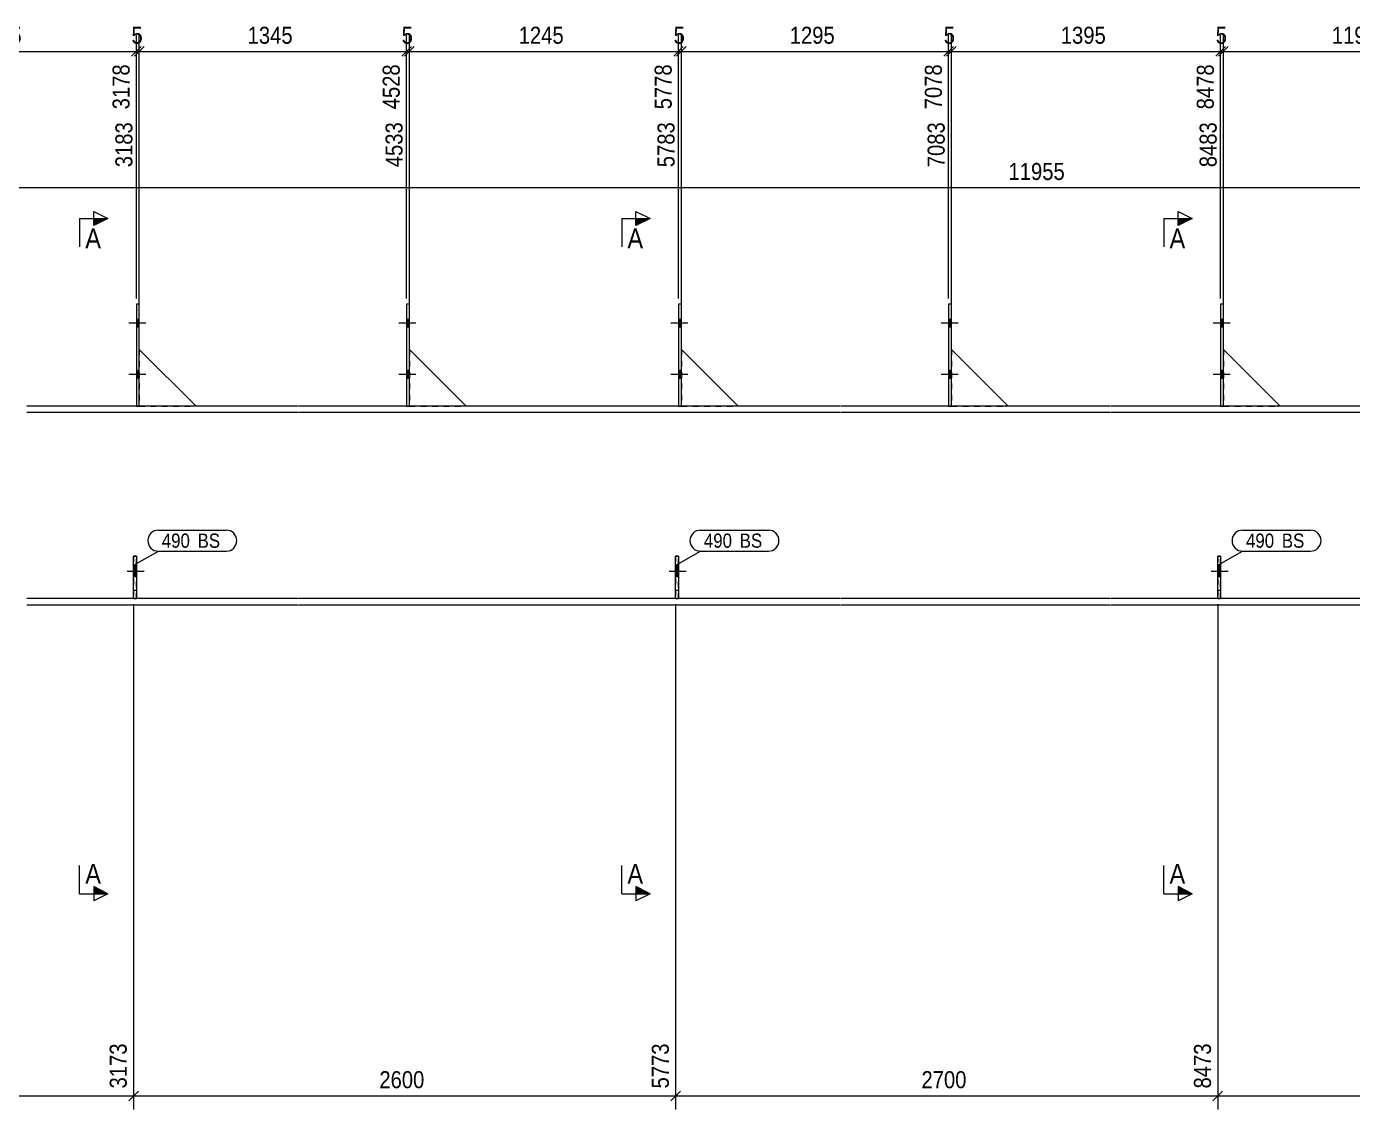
# Model space of a CAD drawing. Header units: millimetres. Extents: x 2 to 825, y 1 to 579.
# Drawn here: x 179 to 412.5, y 187.5 to 378.3 of the extents above; entities that cross this region are included whole.
import ezdxf

# ---------------------------------------------------------------- set-up
doc = ezdxf.new("R2010")
doc.units = ezdxf.units.MM
for name, pattern in [('XKITLINE00', [0]), ('XKITLINE01', [4, 1, -1, 1, -1]), ('XKITLINE02', [4, 2, -2])]:
    doc.linetypes.add(name, pattern=pattern)
for name, color, linetype, lineweight in [('Bolt', 3, 'Continuous', 0), ('Dimensions', 7, 'Continuous', 0), ('Part', 2, 'Continuous', 0), ('PartMark', 7, 'Continuous', 0), ('Section', 6, 'Continuous', 0)]:
    doc.layers.add(name, color=color, linetype=linetype, lineweight=lineweight)
doc.styles.add('ARIAL', font='ARIAL.TTF')

# ---------------------------------------------------------------- blocks, each defined once
blk = doc.blocks.new('*A4')
at = {"layer": 'Bolt'}
for points in [[(341.39, 326.68), (341.89, 326.68), (341.89, 325.28), (341.39, 325.28)], [(341.39, 326.68), (341.89, 326.68), (341.89, 325.28), (341.39, 325.28)], [(341.39, 317.68), (341.89, 317.68), (341.89, 316.28), (341.39, 316.28)], [(341.39, 317.68), (341.89, 317.68), (341.89, 316.28), (341.39, 316.28)]]:
    blk.add_hatch(color=3, dxfattribs=at).paths.add_polyline_path(points, flags=17)
at = {"layer": 'Bolt', "color": 3, "linetype": 'XKITLINE00', "lineweight": 0}
for p, q in [((343.05, 325.98), (340.05, 325.98)), ((343.05, 325.98), (340.05, 325.98)), ((341.89, 326.68), (341.39, 326.68)), ((341.89, 326.68), (341.39, 326.68)), ((341.89, 325.28), (341.39, 325.28)), ((341.89, 325.28), (341.39, 325.28)), ((341.89, 317.68), (341.39, 317.68)), ((341.89, 317.68), (341.39, 317.68)), ((343.05, 316.98), (340.05, 316.98)), ((343.05, 316.98), (340.05, 316.98)), ((341.89, 316.28), (341.39, 316.28)), ((341.89, 316.28), (341.39, 316.28))]:
    blk.add_line(p, q, dxfattribs=at)
blk = doc.blocks.new('*A5')
at = {"layer": 'Bolt'}
for points in [[(293.81, 326.68), (294.31, 326.68), (294.31, 325.28), (293.81, 325.28)], [(293.81, 326.68), (294.31, 326.68), (294.31, 325.28), (293.81, 325.28)], [(293.81, 317.68), (294.31, 317.68), (294.31, 316.28), (293.81, 316.28)], [(293.81, 317.68), (294.31, 317.68), (294.31, 316.28), (293.81, 316.28)]]:
    blk.add_hatch(color=3, dxfattribs=at).paths.add_polyline_path(points, flags=17)
at = {"layer": 'Bolt', "color": 3, "linetype": 'XKITLINE00', "lineweight": 0}
for p, q in [((295.47, 325.98), (292.47, 325.98)), ((295.47, 325.98), (292.47, 325.98)), ((294.31, 326.68), (293.81, 326.68)), ((294.31, 326.68), (293.81, 326.68)), ((294.31, 325.28), (293.81, 325.28)), ((294.31, 325.28), (293.81, 325.28)), ((294.31, 317.68), (293.81, 317.68)), ((294.31, 317.68), (293.81, 317.68)), ((295.47, 316.98), (292.47, 316.98)), ((295.47, 316.98), (292.47, 316.98)), ((294.31, 316.28), (293.81, 316.28)), ((294.31, 316.28), (293.81, 316.28))]:
    blk.add_line(p, q, dxfattribs=at)
blk = doc.blocks.new('*A6')
at = {"layer": 'Bolt'}
blk.add_hatch(color=3, dxfattribs=at).paths.add_polyline_path([(293.81, 281.29), (293.31, 281.29), (293.31, 283.26), (293.81, 283.26)], flags=17)
at = {"layer": 'Bolt', "color": 3, "linetype": 'XKITLINE00', "lineweight": 0}
for p, q in [((293.81, 283.26), (293.31, 283.26)), ((295.16, 282.28), (292.16, 282.28)), ((293.81, 281.29), (293.31, 281.29))]:
    blk.add_line(p, q, dxfattribs=at)
blk = doc.blocks.new('*A7')
at = {"layer": 'Bolt', "color": 3, "linetype": 'XKITLINE02', "lineweight": 0}
for p, q in [((293.81, 283.26), (293.31, 283.26)), ((295.16, 282.28), (292.16, 282.28)), ((293.81, 281.29), (293.31, 281.29))]:
    blk.add_line(p, q, dxfattribs=at)
blk = doc.blocks.new('*A8')
at = {"layer": 'Bolt'}
for points in [[(245.91, 326.68), (246.41, 326.68), (246.41, 325.28), (245.91, 325.28)], [(245.91, 326.68), (246.41, 326.68), (246.41, 325.28), (245.91, 325.28)], [(245.91, 317.68), (246.41, 317.68), (246.41, 316.28), (245.91, 316.28)], [(245.91, 317.68), (246.41, 317.68), (246.41, 316.28), (245.91, 316.28)]]:
    blk.add_hatch(color=3, dxfattribs=at).paths.add_polyline_path(points, flags=17)
at = {"layer": 'Bolt', "color": 3, "linetype": 'XKITLINE00', "lineweight": 0}
for p, q in [((247.57, 325.98), (244.57, 325.98)), ((247.57, 325.98), (244.57, 325.98)), ((246.41, 326.68), (245.91, 326.68)), ((246.41, 326.68), (245.91, 326.68)), ((246.41, 325.28), (245.91, 325.28)), ((246.41, 325.28), (245.91, 325.28)), ((246.41, 317.68), (245.91, 317.68)), ((246.41, 317.68), (245.91, 317.68)), ((247.57, 316.98), (244.57, 316.98)), ((247.57, 316.98), (244.57, 316.98)), ((246.41, 316.28), (245.91, 316.28)), ((246.41, 316.28), (245.91, 316.28))]:
    blk.add_line(p, q, dxfattribs=at)
blk = doc.blocks.new('*A9')
at = {"layer": 'Bolt'}
for points in [[(198.33, 326.68), (198.83, 326.68), (198.83, 325.28), (198.33, 325.28)], [(198.33, 326.68), (198.83, 326.68), (198.83, 325.28), (198.33, 325.28)], [(198.33, 317.68), (198.83, 317.68), (198.83, 316.28), (198.33, 316.28)], [(198.33, 317.68), (198.83, 317.68), (198.83, 316.28), (198.33, 316.28)]]:
    blk.add_hatch(color=3, dxfattribs=at).paths.add_polyline_path(points, flags=17)
at = {"layer": 'Bolt', "color": 3, "linetype": 'XKITLINE00', "lineweight": 0}
for p, q in [((199.99, 325.98), (196.99, 325.98)), ((199.99, 325.98), (196.99, 325.98)), ((198.83, 326.68), (198.33, 326.68)), ((198.83, 326.68), (198.33, 326.68)), ((198.83, 325.28), (198.33, 325.28)), ((198.83, 325.28), (198.33, 325.28)), ((198.83, 317.68), (198.33, 317.68)), ((198.83, 317.68), (198.33, 317.68)), ((199.99, 316.98), (196.99, 316.98)), ((199.99, 316.98), (196.99, 316.98)), ((198.83, 316.28), (198.33, 316.28)), ((198.83, 316.28), (198.33, 316.28))]:
    blk.add_line(p, q, dxfattribs=at)
blk = doc.blocks.new('*A10')
at = {"layer": 'Bolt'}
blk.add_hatch(color=3, dxfattribs=at).paths.add_polyline_path([(198.33, 281.29), (197.83, 281.29), (197.83, 283.26), (198.33, 283.26)], flags=17)
at = {"layer": 'Bolt', "color": 3, "linetype": 'XKITLINE00', "lineweight": 0}
for p, q in [((198.33, 283.26), (197.83, 283.26)), ((199.68, 282.28), (196.68, 282.28)), ((198.33, 281.29), (197.83, 281.29))]:
    blk.add_line(p, q, dxfattribs=at)
blk = doc.blocks.new('*A11')
at = {"layer": 'Bolt', "color": 3, "linetype": 'XKITLINE02', "lineweight": 0}
for p, q in [((198.33, 283.26), (197.83, 283.26)), ((199.68, 282.28), (196.68, 282.28)), ((198.33, 281.29), (197.83, 281.29))]:
    blk.add_line(p, q, dxfattribs=at)
blk = doc.blocks.new('*A18')
at = {"layer": 'Part', "color": 2, "linetype": 'XKITLINE00', "lineweight": 0}
for p, q in [((226.83, 311.38), (179.03, 311.38)), ((274.41, 311.38), (226.93, 311.38)), ((322.31, 311.38), (274.51, 311.38)), ((369.89, 311.38), (322.41, 311.38)), ((417.79, 311.38), (369.99, 311.38)), ((226.83, 310.28), (179.03, 310.28)), ((274.41, 310.28), (226.93, 310.28)), ((322.31, 310.28), (274.51, 310.28)), ((369.89, 310.28), (322.41, 310.28)), ((417.79, 310.28), (369.99, 310.28)), ((226.83, 277.48), (179.03, 277.48)), ((179.03, 276.38), (226.83, 276.38)), ((274.41, 277.48), (226.93, 277.48)), ((226.93, 276.38), (274.41, 276.38)), ((322.31, 277.48), (274.51, 277.48)), ((274.51, 276.38), (322.31, 276.38)), ((369.89, 277.48), (322.41, 277.48)), ((322.41, 276.38), (369.89, 276.38)), ((417.79, 277.48), (369.99, 277.48)), ((369.99, 276.38), (417.79, 276.38))]:
    blk.add_line(p, q, dxfattribs=at)
blk = doc.blocks.new('*A25')
at = {"layer": 'Part', "color": 2, "linetype": 'XKITLINE00', "lineweight": 0}
for p, q in [((389.79, 329.38), (389.29, 329.38)), ((389.29, 329.38), (389.29, 311.38)), ((389.79, 311.38), (389.79, 329.38))]:
    blk.add_line(p, q, dxfattribs=at)
at = {"layer": 'Part', "color": 7, "linetype": 'XKITLINE01', "lineweight": 0}
blk.add_line((389.29, 311.38), (389.79, 311.38), dxfattribs=at)
blk = doc.blocks.new('*A26')
at = {"layer": 'Part', "color": 2, "linetype": 'XKITLINE00', "lineweight": 0}
blk.add_line((399.79, 311.38), (389.79, 321.38), dxfattribs=at)
at = {"layer": 'Part', "color": 7, "linetype": 'XKITLINE01', "lineweight": 0}
for p, q in [((389.79, 321.38), (389.79, 311.38)), ((389.79, 311.38), (399.79, 311.38))]:
    blk.add_line(p, q, dxfattribs=at)
blk = doc.blocks.new('*A27')
at = {"layer": 'Part', "color": 2, "linetype": 'XKITLINE00', "lineweight": 0}
for p, q in [((388.79, 277.48), (388.79, 284.98)), ((388.79, 284.98), (389.29, 284.98)), ((389.29, 284.98), (389.29, 277.48))]:
    blk.add_line(p, q, dxfattribs=at)
at = {"layer": 'Part', "color": 7, "linetype": 'XKITLINE01', "lineweight": 0}
for p, q in [((388.79, 278.98), (389.29, 278.98)), ((389.29, 277.48), (388.79, 277.48))]:
    blk.add_line(p, q, dxfattribs=at)
blk = doc.blocks.new('*A28')
at = {"layer": 'Part', "color": 7, "linetype": 'XKITLINE01', "lineweight": 0}
for p, q in [((388.79, 284.98), (388.79, 277.48)), ((389.29, 284.98), (388.79, 284.98)), ((389.29, 277.48), (389.29, 284.98)), ((388.79, 278.98), (389.29, 278.98)), ((388.79, 277.48), (389.29, 277.48))]:
    blk.add_line(p, q, dxfattribs=at)
blk = doc.blocks.new('*A29')
at = {"layer": 'Part', "color": 2, "linetype": 'XKITLINE00', "lineweight": 0}
for p, q in [((341.89, 329.38), (341.39, 329.38)), ((341.39, 329.38), (341.39, 311.38)), ((341.89, 311.38), (341.89, 329.38))]:
    blk.add_line(p, q, dxfattribs=at)
at = {"layer": 'Part', "color": 7, "linetype": 'XKITLINE01', "lineweight": 0}
blk.add_line((341.39, 311.38), (341.89, 311.38), dxfattribs=at)
blk = doc.blocks.new('*A30')
at = {"layer": 'Part', "color": 2, "linetype": 'XKITLINE00', "lineweight": 0}
blk.add_line((351.89, 311.38), (341.89, 321.38), dxfattribs=at)
at = {"layer": 'Part', "color": 7, "linetype": 'XKITLINE01', "lineweight": 0}
for p, q in [((341.89, 321.38), (341.89, 311.38)), ((341.89, 311.38), (351.89, 311.38))]:
    blk.add_line(p, q, dxfattribs=at)
blk = doc.blocks.new('*A31')
at = {"layer": 'Part', "color": 2, "linetype": 'XKITLINE00', "lineweight": 0}
for p, q in [((294.31, 329.38), (293.81, 329.38)), ((293.81, 329.38), (293.81, 311.38)), ((294.31, 311.38), (294.31, 329.38))]:
    blk.add_line(p, q, dxfattribs=at)
at = {"layer": 'Part', "color": 7, "linetype": 'XKITLINE01', "lineweight": 0}
blk.add_line((293.81, 311.38), (294.31, 311.38), dxfattribs=at)
blk = doc.blocks.new('*A32')
at = {"layer": 'Part', "color": 2, "linetype": 'XKITLINE00', "lineweight": 0}
blk.add_line((304.31, 311.38), (294.31, 321.38), dxfattribs=at)
at = {"layer": 'Part', "color": 7, "linetype": 'XKITLINE01', "lineweight": 0}
for p, q in [((294.31, 321.38), (294.31, 311.38)), ((294.31, 311.38), (304.31, 311.38))]:
    blk.add_line(p, q, dxfattribs=at)
blk = doc.blocks.new('*A33')
at = {"layer": 'Part', "color": 2, "linetype": 'XKITLINE00', "lineweight": 0}
for p, q in [((293.31, 277.48), (293.31, 284.98)), ((293.31, 284.98), (293.81, 284.98)), ((293.81, 284.98), (293.81, 277.48))]:
    blk.add_line(p, q, dxfattribs=at)
at = {"layer": 'Part', "color": 7, "linetype": 'XKITLINE01', "lineweight": 0}
for p, q in [((293.31, 278.98), (293.81, 278.98)), ((293.81, 277.48), (293.31, 277.48))]:
    blk.add_line(p, q, dxfattribs=at)
blk = doc.blocks.new('*A34')
at = {"layer": 'Part', "color": 7, "linetype": 'XKITLINE01', "lineweight": 0}
for p, q in [((293.31, 284.98), (293.31, 277.48)), ((293.81, 284.98), (293.31, 284.98)), ((293.81, 277.48), (293.81, 284.98)), ((293.31, 278.98), (293.81, 278.98)), ((293.31, 277.48), (293.81, 277.48))]:
    blk.add_line(p, q, dxfattribs=at)
blk = doc.blocks.new('*A35')
at = {"layer": 'Part', "color": 2, "linetype": 'XKITLINE00', "lineweight": 0}
for p, q in [((246.41, 329.38), (245.91, 329.38)), ((245.91, 329.38), (245.91, 311.38)), ((246.41, 311.38), (246.41, 329.38))]:
    blk.add_line(p, q, dxfattribs=at)
at = {"layer": 'Part', "color": 7, "linetype": 'XKITLINE01', "lineweight": 0}
blk.add_line((245.91, 311.38), (246.41, 311.38), dxfattribs=at)
blk = doc.blocks.new('*A36')
at = {"layer": 'Part', "color": 2, "linetype": 'XKITLINE00', "lineweight": 0}
blk.add_line((256.41, 311.38), (246.41, 321.38), dxfattribs=at)
at = {"layer": 'Part', "color": 7, "linetype": 'XKITLINE01', "lineweight": 0}
for p, q in [((246.41, 321.38), (246.41, 311.38)), ((246.41, 311.38), (256.41, 311.38))]:
    blk.add_line(p, q, dxfattribs=at)
blk = doc.blocks.new('*A37')
at = {"layer": 'Part', "color": 2, "linetype": 'XKITLINE00', "lineweight": 0}
for p, q in [((198.83, 329.38), (198.33, 329.38)), ((198.33, 329.38), (198.33, 311.38)), ((198.83, 311.38), (198.83, 329.38))]:
    blk.add_line(p, q, dxfattribs=at)
at = {"layer": 'Part', "color": 7, "linetype": 'XKITLINE01', "lineweight": 0}
blk.add_line((198.33, 311.38), (198.83, 311.38), dxfattribs=at)
blk = doc.blocks.new('*A38')
at = {"layer": 'Part', "color": 2, "linetype": 'XKITLINE00', "lineweight": 0}
blk.add_line((208.83, 311.38), (198.83, 321.38), dxfattribs=at)
at = {"layer": 'Part', "color": 7, "linetype": 'XKITLINE01', "lineweight": 0}
for p, q in [((198.83, 321.38), (198.83, 311.38)), ((198.83, 311.38), (208.83, 311.38))]:
    blk.add_line(p, q, dxfattribs=at)
blk = doc.blocks.new('*A39')
at = {"layer": 'Part', "color": 2, "linetype": 'XKITLINE00', "lineweight": 0}
for p, q in [((197.83, 277.48), (197.83, 284.98)), ((197.83, 284.98), (198.33, 284.98)), ((198.33, 284.98), (198.33, 277.48))]:
    blk.add_line(p, q, dxfattribs=at)
at = {"layer": 'Part', "color": 7, "linetype": 'XKITLINE01', "lineweight": 0}
for p, q in [((197.83, 278.98), (198.33, 278.98)), ((198.33, 277.48), (197.83, 277.48))]:
    blk.add_line(p, q, dxfattribs=at)
blk = doc.blocks.new('*A40')
at = {"layer": 'Part', "color": 7, "linetype": 'XKITLINE01', "lineweight": 0}
for p, q in [((197.83, 284.98), (197.83, 277.48)), ((198.33, 284.98), (197.83, 284.98)), ((198.33, 277.48), (198.33, 284.98)), ((197.83, 278.98), (198.33, 278.98)), ((197.83, 277.48), (198.33, 277.48))]:
    blk.add_line(p, q, dxfattribs=at)
blk = doc.blocks.new('*A56')
at = {"layer": 'Bolt'}
for points in [[(389.29, 326.68), (389.79, 326.68), (389.79, 325.28), (389.29, 325.28)], [(389.29, 326.68), (389.79, 326.68), (389.79, 325.28), (389.29, 325.28)], [(389.29, 317.68), (389.79, 317.68), (389.79, 316.28), (389.29, 316.28)], [(389.29, 317.68), (389.79, 317.68), (389.79, 316.28), (389.29, 316.28)]]:
    blk.add_hatch(color=3, dxfattribs=at).paths.add_polyline_path(points, flags=17)
at = {"layer": 'Bolt', "color": 3, "linetype": 'XKITLINE00', "lineweight": 0}
for p, q in [((390.95, 325.98), (387.95, 325.98)), ((390.95, 325.98), (387.95, 325.98)), ((389.79, 326.68), (389.29, 326.68)), ((389.79, 326.68), (389.29, 326.68)), ((389.79, 325.28), (389.29, 325.28)), ((389.79, 325.28), (389.29, 325.28)), ((389.79, 317.68), (389.29, 317.68)), ((389.79, 317.68), (389.29, 317.68)), ((390.95, 316.98), (387.95, 316.98)), ((390.95, 316.98), (387.95, 316.98)), ((389.79, 316.28), (389.29, 316.28)), ((389.79, 316.28), (389.29, 316.28))]:
    blk.add_line(p, q, dxfattribs=at)
blk = doc.blocks.new('*A57')
at = {"layer": 'Bolt'}
blk.add_hatch(color=3, dxfattribs=at).paths.add_polyline_path([(389.29, 281.29), (388.79, 281.29), (388.79, 283.26), (389.29, 283.26)], flags=17)
at = {"layer": 'Bolt', "color": 3, "linetype": 'XKITLINE00', "lineweight": 0}
for p, q in [((389.29, 283.26), (388.79, 283.26)), ((390.64, 282.28), (387.64, 282.28)), ((389.29, 281.29), (388.79, 281.29))]:
    blk.add_line(p, q, dxfattribs=at)
blk = doc.blocks.new('*A58')
at = {"layer": 'Bolt', "color": 3, "linetype": 'XKITLINE02', "lineweight": 0}
for p, q in [((389.29, 283.26), (388.79, 283.26)), ((390.64, 282.28), (387.64, 282.28)), ((389.29, 281.29), (388.79, 281.29))]:
    blk.add_line(p, q, dxfattribs=at)
blk = doc.blocks.new('*A147')
at = {"layer": 'Dimensions', "color": 7, "linetype": 'XKITLINE00', "lineweight": 0}
blk.add_line((50.45, 349.88), (664.54, 349.88), dxfattribs=at)
at = {"layer": 'Dimensions', "color": 3, "style": 'ARIAL', "width": 0.85}
blk.add_text('11955', height=3, dxfattribs=at).set_placement((351.93, 351.23))
blk = doc.blocks.new('*A148')
at = {"layer": 'Dimensions', "color": 7, "linetype": 'XKITLINE00', "lineweight": 0}
for p, q in [((293.31, 276.48), (293.31, 187.48)), ((388.79, 276.48), (388.79, 187.48)), ((294.16, 190.72), (292.46, 189.03)), ((293.31, 189.88), (388.79, 189.88)), ((389.64, 190.72), (387.94, 189.03))]:
    blk.add_line(p, q, dxfattribs=at)
at = {"layer": 'Dimensions', "color": 3}
for p in [(293.31, 189.88), (388.79, 189.88)]:
    blk.add_point(p, dxfattribs=at)
at = {"layer": 'Dimensions', "color": 3, "style": 'ARIAL', "width": 0.85}
blk.add_text('8473', height=3, rotation=90.0002, dxfattribs=at).set_placement((387.59, 191.18))
blk.add_text('2700', height=3, dxfattribs=at).set_placement((336.6, 191.23))
blk = doc.blocks.new('*A152')
at = {"layer": 'Dimensions', "color": 7, "linetype": 'XKITLINE00', "lineweight": 0}
for p, q in [((150.93, 322.38), (150.93, 376.73)), ((198.33, 330.38), (198.33, 376.73)), ((151.78, 374.72), (150.08, 373.03)), ((150.93, 373.88), (198.33, 373.88)), ((199.18, 374.72), (197.48, 373.03))]:
    blk.add_line(p, q, dxfattribs=at)
at = {"layer": 'Dimensions', "color": 3}
for p in [(150.93, 373.88), (198.33, 373.88)]:
    blk.add_point(p, dxfattribs=at)
at = {"layer": 'Dimensions', "color": 3, "style": 'ARIAL', "width": 0.85}
blk.add_text('1295', height=3, dxfattribs=at).set_placement((170.18, 375.23))
blk.add_text('3178', height=3, rotation=90.0002, dxfattribs=at).set_placement((197.13, 363.68))
blk = doc.blocks.new('*A153')
at = {"layer": 'Dimensions', "color": 7, "linetype": 'XKITLINE00', "lineweight": 0}
for p, q in [((198.33, 330.38), (198.33, 376.73)), ((198.83, 322.38), (198.83, 376.73)), ((199.18, 374.72), (197.48, 373.03)), ((199.68, 374.72), (197.98, 373.03)), ((198.33, 373.88), (198.83, 373.88))]:
    blk.add_line(p, q, dxfattribs=at)
at = {"layer": 'Dimensions', "color": 3}
for p in [(198.33, 373.88), (198.83, 373.88)]:
    blk.add_point(p, dxfattribs=at)
at = {"layer": 'Dimensions', "color": 3, "style": 'ARIAL', "width": 0.85}
blk.add_text('5', height=3, dxfattribs=at).set_placement((197.47, 375.23))
blk.add_text('3183', height=3, rotation=90.0002, dxfattribs=at).set_placement((197.63, 353.48))
blk = doc.blocks.new('*A154')
at = {"layer": 'Dimensions', "color": 7, "linetype": 'XKITLINE00', "lineweight": 0}
for p, q in [((198.83, 322.38), (198.83, 376.73)), ((245.91, 330.38), (245.91, 376.73)), ((199.68, 374.72), (197.98, 373.03)), ((198.83, 373.88), (245.91, 373.88)), ((246.76, 374.72), (245.06, 373.03))]:
    blk.add_line(p, q, dxfattribs=at)
at = {"layer": 'Dimensions', "color": 3}
for p in [(198.83, 373.88), (245.91, 373.88)]:
    blk.add_point(p, dxfattribs=at)
at = {"layer": 'Dimensions', "color": 3, "style": 'ARIAL', "width": 0.85}
blk.add_text('1345', height=3, dxfattribs=at).set_placement((217.92, 375.23))
blk.add_text('4528', height=3, rotation=90.0002, dxfattribs=at).set_placement((244.71, 363.68))
blk = doc.blocks.new('*A155')
at = {"layer": 'Dimensions', "color": 7, "linetype": 'XKITLINE00', "lineweight": 0}
for p, q in [((245.91, 330.38), (245.91, 376.73)), ((246.41, 322.38), (246.41, 376.73)), ((246.76, 374.72), (245.06, 373.03)), ((247.26, 374.72), (245.56, 373.03)), ((245.91, 373.88), (246.41, 373.88))]:
    blk.add_line(p, q, dxfattribs=at)
at = {"layer": 'Dimensions', "color": 3}
for p in [(245.91, 373.88), (246.41, 373.88)]:
    blk.add_point(p, dxfattribs=at)
at = {"layer": 'Dimensions', "color": 3, "style": 'ARIAL', "width": 0.85}
blk.add_text('5', height=3, dxfattribs=at).set_placement((245.05, 375.23))
blk.add_text('4533', height=3, rotation=90.0002, dxfattribs=at).set_placement((245.21, 353.48))
blk = doc.blocks.new('*A156')
at = {"layer": 'Dimensions', "color": 7, "linetype": 'XKITLINE00', "lineweight": 0}
for p, q in [((246.41, 322.38), (246.41, 376.73)), ((293.81, 330.38), (293.81, 376.73)), ((247.26, 374.72), (245.56, 373.03)), ((246.41, 373.88), (293.81, 373.88)), ((294.66, 374.72), (292.96, 373.03))]:
    blk.add_line(p, q, dxfattribs=at)
at = {"layer": 'Dimensions', "color": 3}
for p in [(246.41, 373.88), (293.81, 373.88)]:
    blk.add_point(p, dxfattribs=at)
at = {"layer": 'Dimensions', "color": 3, "style": 'ARIAL', "width": 0.85}
blk.add_text('1245', height=3, dxfattribs=at).set_placement((265.66, 375.23))
blk.add_text('5778', height=3, rotation=90.0002, dxfattribs=at).set_placement((292.61, 363.68))
blk = doc.blocks.new('*A157')
at = {"layer": 'Dimensions', "color": 7, "linetype": 'XKITLINE00', "lineweight": 0}
for p, q in [((293.81, 330.38), (293.81, 376.73)), ((294.31, 322.38), (294.31, 376.73)), ((294.66, 374.72), (292.96, 373.03)), ((295.16, 374.72), (293.46, 373.03)), ((293.81, 373.88), (294.31, 373.88))]:
    blk.add_line(p, q, dxfattribs=at)
at = {"layer": 'Dimensions', "color": 3}
for p in [(293.81, 373.88), (294.31, 373.88)]:
    blk.add_point(p, dxfattribs=at)
at = {"layer": 'Dimensions', "color": 3, "style": 'ARIAL', "width": 0.85}
blk.add_text('5', height=3, dxfattribs=at).set_placement((292.95, 375.23))
blk.add_text('5783', height=3, rotation=90.0002, dxfattribs=at).set_placement((293.11, 353.48))
blk = doc.blocks.new('*A158')
at = {"layer": 'Dimensions', "color": 7, "linetype": 'XKITLINE00', "lineweight": 0}
for p, q in [((294.31, 322.38), (294.31, 376.73)), ((341.39, 330.38), (341.39, 376.73)), ((295.16, 374.72), (293.46, 373.03)), ((294.31, 373.88), (341.39, 373.88)), ((342.24, 374.72), (340.54, 373.03))]:
    blk.add_line(p, q, dxfattribs=at)
at = {"layer": 'Dimensions', "color": 3}
for p in [(294.31, 373.88), (341.39, 373.88)]:
    blk.add_point(p, dxfattribs=at)
at = {"layer": 'Dimensions', "color": 3, "style": 'ARIAL', "width": 0.85}
blk.add_text('1295', height=3, dxfattribs=at).set_placement((313.4, 375.23))
blk.add_text('7078', height=3, rotation=90.0002, dxfattribs=at).set_placement((340.19, 363.68))
blk = doc.blocks.new('*A159')
at = {"layer": 'Dimensions', "color": 7, "linetype": 'XKITLINE00', "lineweight": 0}
for p, q in [((341.39, 330.38), (341.39, 376.73)), ((341.89, 322.38), (341.89, 376.73)), ((342.24, 374.72), (340.54, 373.03)), ((342.74, 374.72), (341.04, 373.03)), ((341.39, 373.88), (341.89, 373.88))]:
    blk.add_line(p, q, dxfattribs=at)
at = {"layer": 'Dimensions', "color": 3}
for p in [(341.39, 373.88), (341.89, 373.88)]:
    blk.add_point(p, dxfattribs=at)
at = {"layer": 'Dimensions', "color": 3, "style": 'ARIAL', "width": 0.85}
blk.add_text('5', height=3, dxfattribs=at).set_placement((340.53, 375.23))
blk.add_text('7083', height=3, rotation=90.0002, dxfattribs=at).set_placement((340.69, 353.48))
blk = doc.blocks.new('*A160')
at = {"layer": 'Dimensions', "color": 7, "linetype": 'XKITLINE00', "lineweight": 0}
for p, q in [((341.89, 322.38), (341.89, 376.73)), ((389.29, 330.38), (389.29, 376.73)), ((342.74, 374.72), (341.04, 373.03)), ((341.89, 373.88), (389.29, 373.88)), ((390.14, 374.72), (388.44, 373.03))]:
    blk.add_line(p, q, dxfattribs=at)
at = {"layer": 'Dimensions', "color": 3}
for p in [(341.89, 373.88), (389.29, 373.88)]:
    blk.add_point(p, dxfattribs=at)
at = {"layer": 'Dimensions', "color": 3, "style": 'ARIAL', "width": 0.85}
blk.add_text('1395', height=3, dxfattribs=at).set_placement((361.14, 375.23))
blk.add_text('8478', height=3, rotation=90.0002, dxfattribs=at).set_placement((388.09, 363.68))
blk = doc.blocks.new('*A161')
at = {"layer": 'Dimensions', "color": 7, "linetype": 'XKITLINE00', "lineweight": 0}
for p, q in [((389.29, 330.38), (389.29, 376.73)), ((389.79, 322.38), (389.79, 376.73)), ((390.14, 374.72), (388.44, 373.03)), ((390.64, 374.72), (388.94, 373.03)), ((389.29, 373.88), (389.79, 373.88))]:
    blk.add_line(p, q, dxfattribs=at)
at = {"layer": 'Dimensions', "color": 3}
for p in [(389.29, 373.88), (389.79, 373.88)]:
    blk.add_point(p, dxfattribs=at)
at = {"layer": 'Dimensions', "color": 3, "style": 'ARIAL', "width": 0.85}
blk.add_text('5', height=3, dxfattribs=at).set_placement((388.43, 375.23))
blk.add_text('8483', height=3, rotation=90.0002, dxfattribs=at).set_placement((388.59, 353.48))
blk = doc.blocks.new('*A162')
at = {"layer": 'Dimensions', "color": 7, "linetype": 'XKITLINE00', "lineweight": 0}
for p, q in [((389.79, 322.38), (389.79, 376.73)), ((436.87, 330.38), (436.87, 376.73)), ((390.64, 374.72), (388.94, 373.03)), ((389.79, 373.88), (436.87, 373.88)), ((437.72, 374.72), (436.02, 373.03))]:
    blk.add_line(p, q, dxfattribs=at)
at = {"layer": 'Dimensions', "color": 3}
for p in [(389.79, 373.88), (436.87, 373.88)]:
    blk.add_point(p, dxfattribs=at)
at = {"layer": 'Dimensions', "color": 3, "style": 'ARIAL', "width": 0.85}
blk.add_text('1195', height=3, dxfattribs=at).set_placement((408.88, 375.23))
blk.add_text('9678', height=3, rotation=90.0002, dxfattribs=at).set_placement((435.67, 363.68))
blk = doc.blocks.new('*A183')
at = {"layer": 'PartMark', "color": 7, "linetype": 'XKITLINE00', "lineweight": 0}
for p, q in [((393.16, 289.54), (405.12, 289.54)), ((388.92, 283.45), (393.16, 285.84)), ((393.16, 285.84), (405.12, 285.84))]:
    blk.add_line(p, q, dxfattribs=at)
for centre, start, end in [((393.16, 287.69), 90, 270), ((405.12, 287.69), 270, 90)]:
    blk.add_arc(centre, 1.85, start, end, dxfattribs=at)
at = {"layer": 'PartMark', "color": 3, "style": 'ARIAL', "width": 0.85}
for s, p in [('490', (393.76, 286.44)), ('BS', (400.07, 286.44))]:
    blk.add_text(s, height=2.5, dxfattribs=at).set_placement(p)
blk = doc.blocks.new('*A184')
at = {"layer": 'PartMark', "color": 7, "linetype": 'XKITLINE00', "lineweight": 0}
for p, q in [((297.68, 289.54), (309.64, 289.54)), ((293.44, 283.45), (297.68, 285.84)), ((297.68, 285.84), (309.64, 285.84))]:
    blk.add_line(p, q, dxfattribs=at)
for centre, start, end in [((297.68, 287.69), 90, 270), ((309.64, 287.69), 270, 90)]:
    blk.add_arc(centre, 1.85, start, end, dxfattribs=at)
at = {"layer": 'PartMark', "color": 3, "style": 'ARIAL', "width": 0.85}
for s, p in [('490', (298.28, 286.44)), ('BS', (304.59, 286.44))]:
    blk.add_text(s, height=2.5, dxfattribs=at).set_placement(p)
blk = doc.blocks.new('*A185')
at = {"layer": 'PartMark', "color": 7, "linetype": 'XKITLINE00', "lineweight": 0}
for p, q in [((202.2, 289.54), (214.16, 289.54)), ((197.96, 283.45), (202.2, 285.84)), ((202.2, 285.84), (214.16, 285.84))]:
    blk.add_line(p, q, dxfattribs=at)
for centre, start, end in [((202.2, 287.69), 90, 270), ((214.16, 287.69), 270, 90)]:
    blk.add_arc(centre, 1.85, start, end, dxfattribs=at)
at = {"layer": 'PartMark', "color": 3, "style": 'ARIAL', "width": 0.85}
for s, p in [('490', (202.8, 286.44)), ('BS', (209.11, 286.44))]:
    blk.add_text(s, height=2.5, dxfattribs=at).set_placement(p)
blk = doc.blocks.new('*A187')
at = {"layer": 'Section'}
for points in [[(381.79, 344.44), (384.29, 344.44), (381.79, 343.19)], [(381.79, 226.74), (384.29, 225.49), (381.79, 225.49)]]:
    blk.add_hatch(color=3, dxfattribs=at).paths.add_polyline_path(points, flags=17)
at = {"layer": 'Section', "color": 3, "linetype": 'XKITLINE00', "lineweight": 0}
for p, q in [((381.79, 343.19), (381.79, 345.69)), ((381.79, 345.69), (384.29, 344.44)), ((384.29, 344.44), (381.79, 343.19)), ((384.29, 225.49), (381.79, 226.74)), ((381.79, 226.74), (381.79, 224.24)), ((384.29, 225.49), (381.79, 224.24))]:
    blk.add_line(p, q, dxfattribs=at)
at = {"layer": 'Section', "color": 1, "linetype": 'XKITLINE00', "lineweight": 0}
for p, q in [((379.29, 344.44), (379.29, 339.44)), ((379.29, 344.44), (384.29, 344.44)), ((379.29, 225.49), (379.29, 230.49)), ((379.29, 225.49), (384.29, 225.49))]:
    blk.add_line(p, q, dxfattribs=at)
at = {"layer": 'Section', "color": 7, "style": 'ARIAL', "width": 0.85}
for p in [(380.29, 339.19), (380.29, 227.24)]:
    blk.add_text('A', height=3.5, dxfattribs=at).set_placement(p)
blk = doc.blocks.new('*A190')
at = {"layer": 'Section'}
for points in [[(286.31, 344.44), (288.81, 344.44), (286.31, 343.19)], [(286.31, 226.74), (288.81, 225.49), (286.31, 225.49)]]:
    blk.add_hatch(color=3, dxfattribs=at).paths.add_polyline_path(points, flags=17)
at = {"layer": 'Section', "color": 3, "linetype": 'XKITLINE00', "lineweight": 0}
for p, q in [((286.31, 343.19), (286.31, 345.69)), ((286.31, 345.69), (288.81, 344.44)), ((288.81, 344.44), (286.31, 343.19)), ((288.81, 225.49), (286.31, 226.74)), ((286.31, 226.74), (286.31, 224.24)), ((288.81, 225.49), (286.31, 224.24))]:
    blk.add_line(p, q, dxfattribs=at)
at = {"layer": 'Section', "color": 1, "linetype": 'XKITLINE00', "lineweight": 0}
for p, q in [((283.81, 344.44), (283.81, 339.44)), ((283.81, 344.44), (288.81, 344.44)), ((283.81, 225.49), (283.81, 230.49)), ((283.81, 225.49), (288.81, 225.49))]:
    blk.add_line(p, q, dxfattribs=at)
at = {"layer": 'Section', "color": 7, "style": 'ARIAL', "width": 0.85}
for p in [(284.81, 339.19), (284.81, 227.24)]:
    blk.add_text('A', height=3.5, dxfattribs=at).set_placement(p)
blk = doc.blocks.new('*A191')
at = {"layer": 'Section'}
for points in [[(190.83, 344.44), (193.33, 344.44), (190.83, 343.19)], [(190.83, 226.74), (193.33, 225.49), (190.83, 225.49)]]:
    blk.add_hatch(color=3, dxfattribs=at).paths.add_polyline_path(points, flags=17)
at = {"layer": 'Section', "color": 3, "linetype": 'XKITLINE00', "lineweight": 0}
for p, q in [((190.83, 343.19), (190.83, 345.69)), ((190.83, 345.69), (193.33, 344.44)), ((193.33, 344.44), (190.83, 343.19)), ((193.33, 225.49), (190.83, 226.74)), ((190.83, 226.74), (190.83, 224.24)), ((193.33, 225.49), (190.83, 224.24))]:
    blk.add_line(p, q, dxfattribs=at)
at = {"layer": 'Section', "color": 1, "linetype": 'XKITLINE00', "lineweight": 0}
for p, q in [((188.33, 344.44), (188.33, 339.44)), ((188.33, 344.44), (193.33, 344.44)), ((188.33, 225.49), (188.33, 230.49)), ((188.33, 225.49), (193.33, 225.49))]:
    blk.add_line(p, q, dxfattribs=at)
at = {"layer": 'Section', "color": 7, "style": 'ARIAL', "width": 0.85}
for p in [(189.33, 339.19), (189.33, 227.24)]:
    blk.add_text('A', height=3.5, dxfattribs=at).set_placement(p)
blk = doc.blocks.new('*A193')
at = {"layer": 'Dimensions', "color": 7, "linetype": 'XKITLINE00', "lineweight": 0}
for p, q in [((102.35, 276.48), (102.35, 187.48)), ((197.83, 276.48), (197.83, 187.48)), ((103.2, 190.72), (101.5, 189.03)), ((102.35, 189.88), (197.83, 189.88)), ((198.68, 190.72), (196.98, 189.03))]:
    blk.add_line(p, q, dxfattribs=at)
at = {"layer": 'Dimensions', "color": 3}
for p in [(102.35, 189.88), (197.83, 189.88)]:
    blk.add_point(p, dxfattribs=at)
at = {"layer": 'Dimensions', "color": 3, "style": 'ARIAL', "width": 0.85}
blk.add_text('3173', height=3, rotation=90.0002, dxfattribs=at).set_placement((196.63, 191.18))
blk.add_text('2600', height=3, dxfattribs=at).set_placement((145.64, 191.23))
blk = doc.blocks.new('*A194')
at = {"layer": 'Dimensions', "color": 7, "linetype": 'XKITLINE00', "lineweight": 0}
for p, q in [((197.83, 276.48), (197.83, 187.48)), ((293.31, 276.48), (293.31, 187.48)), ((198.68, 190.72), (196.98, 189.03)), ((197.83, 189.88), (293.31, 189.88)), ((294.16, 190.72), (292.46, 189.03))]:
    blk.add_line(p, q, dxfattribs=at)
at = {"layer": 'Dimensions', "color": 3}
for p in [(197.83, 189.88), (293.31, 189.88)]:
    blk.add_point(p, dxfattribs=at)
at = {"layer": 'Dimensions', "color": 3, "style": 'ARIAL', "width": 0.85}
blk.add_text('5773', height=3, rotation=90.0002, dxfattribs=at).set_placement((292.11, 191.18))
blk.add_text('2600', height=3, dxfattribs=at).set_placement((241.12, 191.23))
blk = doc.blocks.new('*A197')
at = {"layer": 'Dimensions', "color": 7, "linetype": 'XKITLINE00', "lineweight": 0}
for p, q in [((388.79, 276.48), (388.79, 187.48)), ((566.37, 258.09), (566.37, 187.48)), ((389.64, 190.72), (387.94, 189.03)), ((388.79, 189.88), (566.37, 189.88)), ((567.22, 190.72), (565.52, 189.03))]:
    blk.add_line(p, q, dxfattribs=at)
at = {"layer": 'Dimensions', "color": 3}
for p in [(388.79, 189.88), (566.37, 189.88)]:
    blk.add_point(p, dxfattribs=at)
at = {"layer": 'Dimensions', "color": 3, "style": 'ARIAL', "width": 0.85}
blk.add_text('10973', height=3, rotation=90.0002, dxfattribs=at).set_placement((565.17, 191.18))
blk.add_text('2500', height=3, dxfattribs=at).set_placement((473.13, 191.23))

msp = doc.modelspace()

# ---------------------------------------------------------------- block references
at = {"lineweight": 0}
for name in ['*A152', '*A153', '*A154', '*A155', '*A156', '*A157', '*A158', '*A159', '*A160', '*A161', '*A162', '*A147', '*A191', '*A190', '*A187', '*A37', '*A35', '*A31', '*A29', '*A25', '*A9', '*A8', '*A5', '*A4', '*A56', '*A38', '*A36', '*A32', '*A30', '*A26', '*A185', '*A184', '*A183', '*A39', '*A40', '*A33', '*A34', '*A27', '*A28', '*A10', '*A11', '*A6', '*A7', '*A57', '*A58', '*A193', '*A194', '*A148', '*A197']:
    msp.add_blockref(name, (0, 0), dxfattribs=at)
at = {"layer": 'Part', "lineweight": 0}
msp.add_blockref('*A18', (0, 0), dxfattribs=at)

doc.saveas('drawing.dxf')
